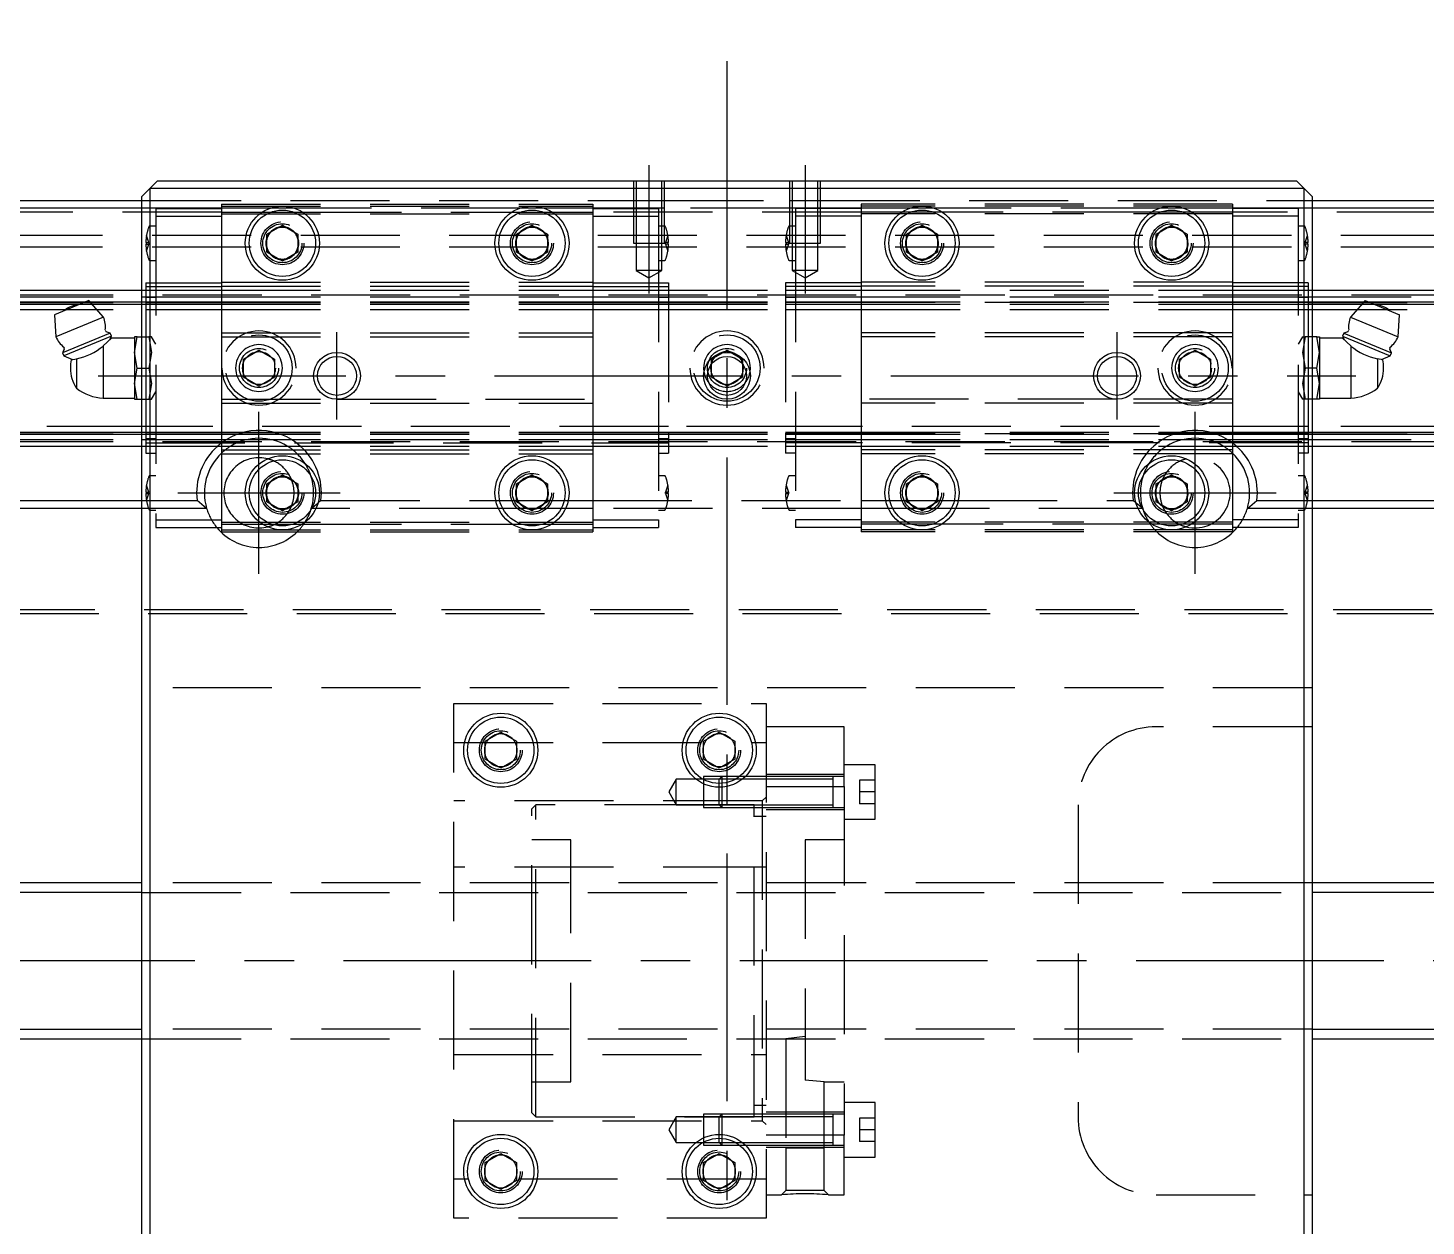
# Model space of a CAD drawing. Extents: x -11 to 920, y -369 to 120.
# Drawn here: x 230.4 to 409.6, y -34 to 119.6 of the extents above; entities that cross this region are included whole.
import ezdxf

# ---------------------------------------------------------------- set-up
doc = ezdxf.new("R2010")
doc.units = 0
doc.linetypes.add('CENTER', pattern=[50.8, 31.75, -6.35, 6.35, -6.35])
doc.linetypes.add('DASHED', pattern=[19.05, 12.7, -6.35])
doc.layers.get('0').update_dxf_attribs({"linetype": 'CONTINUOUS'})
doc.layers.add('CENTER', color=1, linetype='CENTER')

msp = doc.modelspace()

# ---------------------------------------------------------------- linework, layer by layer
at = {"color": 7, "linetype": 'CONTINUOUS'}
for p, q in [((245, 98), (246, 99)), ((246, 99), (247, 100)), ((246, 99), (246, -99)), ((394, 99), (246, 99)), ((247, 100), (393, 100)), ((393, 100), (394, 99)), ((394, 99), (395, 98)), ((394, -99), (394, 99)), ((2, 97.5), (245, 97.5)), ((245, -98), (245, 98)), ((395, 98), (395, -98)), ((395, 97.5), (638, 97.5)), ((245, 96.5), (1, 96.5)), ((639, 96.5), (395, 96.5)), ((261, 93.15), (263, 94.31)), ((263, 94.31), (265, 93.15)), ((293, 93.15), (295, 94.31)), ((295, 94.31), (297, 93.15)), ((343, 93.15), (345, 94.31)), ((345, 94.31), (347, 93.15)), ((375, 93.15), (377, 94.31)), ((377, 94.31), (379, 93.15)), ((261, 90.85), (261, 93.15)), ((265, 93.15), (265, 90.85)), ((293, 90.85), (293, 93.15)), ((297, 93.15), (297, 90.85)), ((343, 90.85), (343, 93.15)), ((347, 93.15), (347, 90.85)), ((375, 90.85), (375, 93.15)), ((379, 93.15), (379, 90.85)), ((263, 89.69), (261, 90.85)), ((265, 90.85), (263, 89.69)), ((295, 89.69), (293, 90.85)), ((297, 90.85), (295, 89.69)), ((345, 89.69), (343, 90.85)), ((347, 90.85), (345, 89.69)), ((377, 89.69), (375, 90.85)), ((379, 90.85), (377, 89.69)), ((0, 86), (245, 86)), ((0, 84.48), (237.73, 84.48)), ((238.2, 84.68), (233.77, 82.84)), ((240.07, 82.53), (238.2, 84.68)), ((238.37, 84.48), (245, 84.48)), ((395, 86), (640, 86)), ((395, 84.48), (401.63, 84.48)), ((401.8, 84.68), (399.93, 82.53)), ((401.8, 84.68), (406.23, 82.84)), ((402.27, 84.48), (640, 84.48)), ((0, 84.2), (237.05, 84.2)), ((233.77, 82.84), (233.97, 80)), ((240.07, 82.53), (233.97, 80)), ((238.62, 84.2), (245, 84.2)), ((395, 84.2), (401.38, 84.2)), ((399.93, 82.53), (406.03, 80)), ((402.95, 84.2), (640, 84.2)), ((406.03, 80), (406.23, 82.84)), ((240.93, 80.45), (240.42, 80.66)), ((399.58, 80.66), (399.07, 80.45)), ((240.93, 80.45), (234.83, 77.93)), ((241.08, 80.08), (234.98, 77.56)), ((240.04, 78.83), (241.08, 79.85)), ((240.9, 79.64), (241.08, 80.08)), ((241.08, 80.08), (240.93, 80.45)), ((244.04, 79.85), (241.08, 79.85)), ((244.4, 80), (244.04, 80)), ((244.04, 80), (244.04, 78)), ((244.04, 78), (244.4, 80)), ((244.4, 80), (245, 80)), ((395.6, 80), (395, 80)), ((395.6, 80), (395.96, 80)), ((395.96, 78), (395.6, 80)), ((395.96, 80), (395.96, 78)), ((398.92, 79.85), (395.96, 79.85)), ((399.07, 80.45), (398.92, 80.08)), ((398.92, 80.08), (399.1, 79.64)), ((398.92, 80.08), (405.02, 77.56)), ((399.96, 78.83), (398.92, 79.85)), ((399.07, 80.45), (405.17, 77.93)), ((235.04, 78.44), (234.83, 77.93)), ((234.83, 77.93), (234.98, 77.56)), ((234.98, 77.56), (236.1, 77.09)), ((235.94, 77.07), (236.6, 77.18)), ((236.6, 77.18), (236.6, 73.4)), ((240.04, 78.83), (240.04, 72.15)), ((244.4, 76), (244.04, 78)), ((244.04, 78), (244.04, 74)), ((395.6, 76), (395.96, 78)), ((395.96, 78), (395.96, 74)), ((399.96, 78.83), (399.96, 72.15)), ((404.06, 77.07), (403.4, 77.18)), ((403.4, 77.18), (403.4, 73.4)), ((403.9, 77.09), (405.02, 77.56)), ((405.17, 77.93), (404.96, 78.44)), ((405.02, 77.56), (405.17, 77.93)), ((244.04, 74), (244.4, 76)), ((244.4, 76), (245, 76)), ((395.6, 76), (395, 76)), ((395.96, 74), (395.6, 76)), ((244.04, 74), (244.04, 72)), ((244.4, 72), (244.04, 74)), ((395.6, 72), (395.96, 74)), ((395.96, 74), (395.96, 72)), ((240.04, 72.15), (244.04, 72.15)), ((244.04, 72), (244.4, 72)), ((244.4, 72), (245, 72)), ((395.6, 72), (395, 72)), ((395.96, 72), (395.6, 72)), ((395.96, 72.15), (399.96, 72.15)), ((0, 67.8), (245, 67.8)), ((0, 67.52), (245, 67.52)), ((395, 67.8), (640, 67.8)), ((395, 67.52), (640, 67.52)), ((0, 66), (245, 66)), ((395, 66), (640, 66)), ((261, 61.15), (263, 62.31)), ((261, 58.85), (261, 61.15)), ((263, 62.31), (265, 61.15)), ((265, 61.15), (265, 58.85)), ((293, 61.15), (295, 62.31)), ((293, 58.85), (293, 61.15)), ((295, 62.31), (297, 61.15)), ((297, 61.15), (297, 58.85)), ((343, 61.15), (345, 62.31)), ((343, 58.85), (343, 61.15)), ((345, 62.31), (347, 61.15)), ((347, 61.15), (347, 58.85)), ((375, 61.15), (377, 62.31)), ((375, 58.85), (375, 61.15)), ((377, 62.31), (379, 61.15)), ((379, 61.15), (379, 58.85)), ((245, 58), (146.71, 58)), ((147.94, 59), (245, 59)), ((263, 57.69), (261, 58.85)), ((265, 58.85), (263, 57.69)), ((295, 57.69), (293, 58.85)), ((297, 58.85), (295, 57.69)), ((345, 57.69), (343, 58.85)), ((347, 58.85), (345, 57.69)), ((377, 57.69), (375, 58.85)), ((379, 58.85), (377, 57.69)), ((395, 59), (492.06, 59)), ((493.29, 58), (395, 58)), ((289, 28.15), (291, 29.31)), ((291, 29.31), (293, 28.15)), ((317, 28.15), (319, 29.31)), ((319, 29.31), (321, 28.15)), ((289, 25.85), (289, 28.15)), ((293, 28.15), (293, 25.85)), ((317, 25.85), (317, 28.15)), ((321, 28.15), (321, 25.85)), ((291, 24.69), (289, 25.85)), ((293, 25.85), (291, 24.69)), ((319, 24.69), (317, 25.85)), ((321, 25.85), (319, 24.69)), ((245, 10), (28, 10)), ((583, 10), (395, 10)), ((28, -10), (245, -10)), ((395, -10), (583, -10)), ((289, -25.85), (291, -24.69)), ((291, -24.69), (293, -25.85)), ((317, -25.85), (319, -24.69)), ((319, -24.69), (321, -25.85)), ((289, -28.15), (289, -25.85)), ((293, -25.85), (293, -28.15)), ((317, -28.15), (317, -25.85)), ((321, -25.85), (321, -28.15)), ((291, -29.31), (289, -28.15)), ((293, -28.15), (291, -29.31)), ((319, -29.31), (317, -28.15)), ((321, -28.15), (319, -29.31))]:
    msp.add_line(p, q, dxfattribs=at)
at = {"color": 3, "linetype": 'DASHED'}
for p, q in [((308, 100), (308, 92)), ((308.35, 100), (308.35, 92)), ((311.65, 92), (311.65, 100)), ((312, 92), (312, 100)), ((328, 100), (328, 92)), ((328.35, 100), (328.35, 92)), ((331.65, 92), (331.65, 100)), ((332, 92), (332, 100)), ((245, 97.5), (308, 97.5)), ((255.2, 97), (255.2, 96)), ((255.2, 97), (302.8, 97)), ((302.8, 97), (302.8, 96)), ((308, 97.5), (312, 97.5)), ((312, 97.5), (328, 97.5)), ((328, 97.5), (332, 97.5)), ((332, 97.5), (395, 97.5)), ((337.2, 97), (337.2, 96)), ((384.8, 97), (337.2, 97)), ((384.8, 97), (384.8, 96)), ((255.2, 96), (0.5, 96)), ((255.2, 96.5), (245, 96.5)), ((246.77, 96.45), (246.77, 95.45)), ((246.77, 96.45), (255.2, 96.45)), ((246.77, 95.45), (246.77, 56.55)), ((246.77, 95.45), (255.2, 95.45)), ((255.2, 96.75), (302.8, 96.75)), ((261.48, 96.5), (255.2, 96.5)), ((255.2, 96), (260.44, 96)), ((255.2, 96), (255.2, 87)), ((255.2, 95.75), (302.8, 95.75)), ((260.44, 96), (261.56, 96)), ((264.52, 96.5), (261.48, 96.5)), ((261.56, 96), (264.44, 96)), ((264.44, 96), (265.56, 96)), ((293.48, 96.5), (264.52, 96.5)), ((265.56, 96), (292.44, 96)), ((292.44, 96), (293.56, 96)), ((296.52, 96.5), (293.48, 96.5)), ((293.56, 96), (296.44, 96)), ((296.44, 96), (297.56, 96)), ((302.8, 96.5), (296.52, 96.5)), ((297.56, 96), (302.8, 96)), ((308, 96.5), (302.8, 96.5)), ((302.8, 96.45), (308, 96.45)), ((302.8, 96), (302.8, 87)), ((337.2, 96), (302.8, 96)), ((302.8, 95.45), (308, 95.45)), ((312, 96.5), (308, 96.5)), ((308, 96.45), (311.23, 96.45)), ((308, 95.45), (311.23, 95.45)), ((311.23, 96.45), (311.23, 95.45)), ((311.23, 95.45), (311.23, 92)), ((328, 96.5), (312, 96.5)), ((332, 96.5), (328, 96.5)), ((328.77, 96.45), (328.77, 95.45)), ((332, 96.45), (328.77, 96.45)), ((328.77, 95.45), (328.77, 92)), ((332, 95.45), (328.77, 95.45)), ((337.2, 96.5), (332, 96.5)), ((337.2, 96.45), (332, 96.45)), ((337.2, 95.45), (332, 95.45)), ((384.8, 96.75), (337.2, 96.75)), ((343.48, 96.5), (337.2, 96.5)), ((337.2, 96), (337.2, 87)), ((342.44, 96), (337.2, 96)), ((384.8, 95.75), (337.2, 95.75)), ((343.56, 96), (342.44, 96)), ((346.52, 96.5), (343.48, 96.5)), ((346.44, 96), (343.56, 96)), ((347.56, 96), (346.44, 96)), ((375.48, 96.5), (346.52, 96.5)), ((374.44, 96), (347.56, 96)), ((375.56, 96), (374.44, 96)), ((378.52, 96.5), (375.48, 96.5)), ((378.44, 96), (375.56, 96)), ((379.56, 96), (378.44, 96)), ((384.8, 96.5), (378.52, 96.5)), ((384.8, 96), (379.56, 96)), ((395, 96.5), (384.8, 96.5)), ((393.23, 96.45), (384.8, 96.45)), ((384.8, 96), (384.8, 87)), ((639.5, 96), (384.8, 96)), ((393.23, 95.45), (384.8, 95.45)), ((393.23, 96.45), (393.23, 95.45)), ((393.23, 95.45), (393.23, 56.55)), ((246.77, 94.2), (245.99, 94.2)), ((312, 94.2), (311.23, 94.2)), ((312.01, 94.2), (312, 94.2)), ((328, 94.2), (327.99, 94.2)), ((328.77, 94.2), (328, 94.2)), ((394.01, 94.2), (393.23, 94.2)), ((640, 93), (0, 93)), ((640, 91.5), (0, 91.5)), ((245.58, 92.1), (245.5, 92.1)), ((245.5, 91.9), (245.58, 91.9)), ((245.9, 92.1), (245.58, 93)), ((245.58, 92.1), (245.9, 92.1)), ((245.58, 91.9), (245.58, 92.1)), ((245.58, 91), (245.9, 91.9)), ((245.58, 91.9), (245.9, 91.9)), ((245.9, 92.1), (245.94, 92)), ((245.9, 91.9), (245.94, 92)), ((308, 92), (312, 92)), ((308.35, 92), (308.35, 88.5)), ((311.23, 92), (311.23, 56.55)), ((311.65, 88.5), (311.65, 92)), ((312.1, 92.1), (312.06, 92)), ((312.1, 91.9), (312.06, 92)), ((312.42, 93), (312.1, 92.1)), ((312.42, 92.1), (312.1, 92.1)), ((312.1, 91.9), (312.42, 91)), ((312.42, 91.9), (312.1, 91.9)), ((312.5, 92.1), (312.42, 92.1)), ((312.42, 92.1), (312.42, 91.9)), ((312.42, 91.9), (312.5, 91.9)), ((327.5, 92.1), (327.58, 92.1)), ((327.58, 91.9), (327.5, 91.9)), ((327.58, 93), (327.9, 92.1)), ((327.58, 92.1), (327.9, 92.1)), ((327.58, 92.1), (327.58, 91.9)), ((327.9, 91.9), (327.58, 91)), ((327.58, 91.9), (327.9, 91.9)), ((327.9, 92.1), (327.94, 92)), ((327.9, 91.9), (327.94, 92)), ((328, 92), (332, 92)), ((328.35, 92), (328.35, 88.5)), ((328.77, 92), (328.77, 56.55)), ((331.65, 88.5), (331.65, 92)), ((394.1, 92.1), (394.06, 92)), ((394.1, 91.9), (394.06, 92)), ((394.1, 92.1), (394.42, 93)), ((394.42, 92.1), (394.1, 92.1)), ((394.42, 91), (394.1, 91.9)), ((394.42, 91.9), (394.1, 91.9)), ((394.42, 91.9), (394.42, 92.1)), ((394.42, 92.1), (394.5, 92.1)), ((394.5, 91.9), (394.42, 91.9)), ((245.99, 89.8), (246.77, 89.8)), ((311.23, 89.8), (312.01, 89.8)), ((327.99, 89.8), (328.77, 89.8)), ((393.23, 89.8), (394.01, 89.8)), ((308.35, 88.5), (310, 87.55)), ((311.65, 88.5), (308.35, 88.5)), ((310, 87.55), (311.65, 88.5)), ((328.35, 88.5), (330, 87.55)), ((331.65, 88.5), (328.35, 88.5)), ((330, 87.55), (331.65, 88.5)), ((245.5, 86.93), (246.77, 86.93)), ((245.5, 86.93), (245.5, 84.33)), ((245.5, 86.92), (246.77, 86.92)), ((245.5, 86.46), (246.77, 86.46)), ((246.77, 86.93), (255.2, 86.93)), ((246.77, 86.46), (255.2, 86.46)), ((255.2, 87), (302.8, 87)), ((255.2, 87), (255.2, 86.5)), ((255.2, 86.5), (255.2, 80.5)), ((255.2, 86.5), (302.8, 86.5)), ((302.8, 87), (302.8, 86.5)), ((302.8, 86.93), (311.23, 86.93)), ((302.8, 86.5), (302.8, 80.5)), ((302.8, 86.46), (311.23, 86.46)), ((311.23, 86.93), (312.5, 86.93)), ((311.23, 86.92), (312.5, 86.92)), ((311.23, 86.46), (312.5, 86.46)), ((312.5, 86.93), (312.5, 84.33)), ((328.77, 86.93), (327.5, 86.93)), ((327.5, 86.93), (327.5, 84.33)), ((328.77, 86.92), (327.5, 86.92)), ((328.77, 86.46), (327.5, 86.46)), ((337.2, 86.93), (328.77, 86.93)), ((337.2, 86.46), (328.77, 86.46)), ((337.2, 87), (337.2, 86.5)), ((384.8, 87), (337.2, 87)), ((337.2, 86.5), (337.2, 80.5)), ((384.8, 86.5), (337.2, 86.5)), ((384.8, 87), (384.8, 86.5)), ((393.23, 86.93), (384.8, 86.93)), ((384.8, 86.5), (384.8, 80.5)), ((393.23, 86.46), (384.8, 86.46)), ((394.5, 86.93), (393.23, 86.93)), ((394.5, 86.92), (393.23, 86.92)), ((394.5, 86.46), (393.23, 86.46)), ((394.5, 86.93), (394.5, 84.33)), ((0, 85.4), (640, 85.4)), ((0, 85.15), (245, 85.15)), ((0, 84.42), (245.5, 84.42)), ((237.73, 84.48), (238.37, 84.48)), ((245, 86), (245.5, 86)), ((245, 85.15), (245.5, 85.15)), ((245, 84.48), (245.5, 84.48)), ((245.5, 86), (246.77, 86)), ((245.5, 85.15), (246.77, 85.15)), ((245.5, 85.08), (246.77, 85.08)), ((245.5, 84.48), (246.77, 84.48)), ((245.5, 84.42), (246.77, 84.42)), ((245.5, 84.33), (245.5, 80)), ((246.77, 86), (255.2, 86)), ((246.77, 85.15), (255.2, 85.15)), ((246.77, 84.48), (255.2, 84.48)), ((246.77, 84.42), (255.2, 84.42)), ((255.2, 86), (302.8, 86)), ((255.2, 85.15), (302.8, 85.15)), ((255.2, 84.48), (302.8, 84.48)), ((255.2, 84.42), (302.8, 84.42)), ((302.8, 86), (312.5, 86)), ((302.8, 85.15), (312.5, 85.15)), ((302.8, 84.48), (312.5, 84.48)), ((302.8, 84.42), (312.5, 84.42)), ((311.23, 85.08), (312.5, 85.08)), ((312.5, 86), (327.5, 86)), ((312.5, 85.15), (327.5, 85.15)), ((312.5, 84.48), (327.5, 84.48)), ((312.5, 84.42), (327.5, 84.42)), ((312.5, 84.33), (312.5, 67.67)), ((327.5, 86), (337.2, 86)), ((327.5, 85.15), (337.2, 85.15)), ((327.5, 85.08), (328.77, 85.08)), ((327.5, 84.48), (337.2, 84.48)), ((337.2, 84.42), (327.5, 84.42)), ((327.5, 84.33), (327.5, 67.67)), ((337.2, 86), (384.8, 86)), ((337.2, 85.15), (384.8, 85.15)), ((337.2, 84.48), (384.8, 84.48)), ((384.8, 84.42), (337.2, 84.42)), ((384.8, 86), (393.23, 86)), ((384.8, 85.15), (393.23, 85.15)), ((384.8, 84.48), (393.23, 84.48)), ((393.23, 84.42), (384.8, 84.42)), ((393.23, 86), (394.5, 86)), ((393.23, 85.15), (394.5, 85.15)), ((393.23, 85.08), (394.5, 85.08)), ((393.23, 84.48), (394.5, 84.48)), ((394.5, 84.42), (393.23, 84.42)), ((394.5, 86), (395, 86)), ((394.5, 85.15), (395, 85.15)), ((394.5, 84.48), (395, 84.48)), ((394.5, 84.42), (640, 84.42)), ((394.5, 84.33), (394.5, 80)), ((395, 85.15), (640, 85.15)), ((401.63, 84.48), (402.27, 84.48)), ((0, 83.5), (245.5, 83.5)), ((237.05, 84.2), (238.62, 84.2)), ((245, 84.2), (245.5, 84.2)), ((245.5, 84.2), (246.77, 84.2)), ((245.5, 83.5), (246.77, 83.5)), ((246.77, 84.2), (255.2, 84.2)), ((246.77, 83.5), (255.2, 83.5)), ((255.2, 84.2), (302.8, 84.2)), ((255.2, 83.5), (302.8, 83.5)), ((302.8, 84.2), (312.5, 84.2)), ((302.8, 83.5), (312.5, 83.5)), ((312.5, 84.2), (327.5, 84.2)), ((312.5, 83.5), (327.5, 83.5)), ((327.5, 84.2), (337.2, 84.2)), ((327.5, 83.5), (337.2, 83.5)), ((337.2, 84.2), (384.8, 84.2)), ((337.2, 83.5), (384.8, 83.5)), ((384.8, 84.2), (393.23, 84.2)), ((384.8, 83.5), (393.23, 83.5)), ((393.23, 84.2), (394.5, 84.2)), ((393.23, 83.5), (394.5, 83.5)), ((394.5, 84.2), (395, 84.2)), ((394.5, 83.5), (640, 83.5)), ((401.38, 84.2), (402.95, 84.2)), ((245, 80), (245.87, 80)), ((245.5, 80), (245.5, 72)), ((246.22, 80), (245.87, 80)), ((245.87, 80), (246.22, 78)), ((246.77, 79.06), (246.22, 80)), ((255.2, 80.5), (302.8, 80.5)), ((255.2, 80.5), (255.2, 80)), ((255.2, 80), (255.2, 72)), ((255.2, 80), (302.8, 80)), ((302.8, 80.5), (302.8, 80)), ((302.8, 80), (302.8, 72)), ((337.2, 80.5), (337.2, 80)), ((384.8, 80.5), (337.2, 80.5)), ((337.2, 80), (337.2, 72)), ((384.8, 80), (337.2, 80)), ((384.8, 80.5), (384.8, 80)), ((384.8, 80), (384.8, 72)), ((393.78, 80), (393.23, 79.06)), ((393.78, 80), (394.13, 80)), ((394.13, 80), (393.78, 78)), ((395, 80), (394.13, 80)), ((394.5, 80), (394.5, 72)), ((246.22, 78), (245.87, 76)), ((258, 77.15), (260, 78.31)), ((258, 74.85), (258, 77.15)), ((260, 78.31), (262, 77.15)), ((262, 77.15), (262, 74.85)), ((318, 77.15), (320, 78.31)), ((318, 76.5), (318, 77.15)), ((320, 78.31), (322, 77.15)), ((322, 77.15), (322, 76.5)), ((378, 77.15), (380, 78.31)), ((378, 74.85), (378, 77.15)), ((380, 78.31), (382, 77.15)), ((382, 77.15), (382, 74.85)), ((393.78, 78), (394.13, 76)), ((245, 76), (245.87, 76)), ((245.87, 76), (246.22, 74)), ((318, 74.85), (318, 76.5)), ((322, 76.5), (322, 74.85)), ((394.13, 76), (393.78, 74)), ((395, 76), (394.13, 76)), ((246.22, 74), (245.87, 72)), ((260, 73.69), (258, 74.85)), ((262, 74.85), (260, 73.69)), ((320, 73.69), (318, 74.85)), ((322, 74.85), (320, 73.69)), ((380, 73.69), (378, 74.85)), ((382, 74.85), (380, 73.69)), ((393.78, 74), (394.13, 72)), ((245, 72), (245.87, 72)), ((245.5, 72), (245.5, 67.67)), ((245.87, 72), (246.22, 72)), ((246.22, 72), (246.77, 72.94)), ((255.2, 72), (255.2, 71.5)), ((255.2, 72), (270, 72)), ((270, 72), (302.8, 72)), ((302.8, 72), (302.8, 71.5)), ((337.2, 72), (337.2, 71.5)), ((370, 72), (337.2, 72)), ((384.8, 72), (370, 72)), ((384.8, 72), (384.8, 71.5)), ((393.23, 72.94), (393.78, 72)), ((394.13, 72), (393.78, 72)), ((395, 72), (394.13, 72)), ((394.5, 72), (394.5, 67.67)), ((255.2, 71.5), (255.2, 65.5)), ((255.2, 71.5), (302.8, 71.5)), ((302.8, 71.5), (302.8, 65.5)), ((337.2, 71.5), (337.2, 65.5)), ((384.8, 71.5), (337.2, 71.5)), ((384.8, 71.5), (384.8, 65.5)), ((245.5, 68.5), (0, 68.5)), ((311.23, 68.5), (245.5, 68.5)), ((312.5, 68.5), (311.23, 68.5)), ((327.5, 68.5), (312.5, 68.5)), ((328.77, 68.5), (327.5, 68.5)), ((394.5, 68.5), (328.77, 68.5)), ((640, 68.5), (394.5, 68.5)), ((0, 67.58), (245.5, 67.58)), ((0, 66.85), (245, 66.85)), ((0, 66.6), (640, 66.6)), ((245, 67.8), (245.5, 67.8)), ((245, 67.52), (245.5, 67.52)), ((245, 66.85), (245.5, 66.85)), ((245.5, 67.8), (246.77, 67.8)), ((245.5, 67.67), (245.5, 65.07)), ((245.5, 67.58), (246.77, 67.58)), ((245.5, 67.52), (246.77, 67.52)), ((246.77, 66.92), (245.5, 66.92)), ((245.5, 66.85), (246.77, 66.85)), ((245.5, 66.4), (312.5, 66.4)), ((246.77, 67.8), (255.2, 67.8)), ((246.77, 67.58), (255.2, 67.58)), ((246.77, 67.52), (255.2, 67.52)), ((246.77, 66.85), (255.2, 66.85)), ((255.2, 67.8), (302.8, 67.8)), ((255.2, 67.58), (302.8, 67.58)), ((255.2, 67.52), (302.8, 67.52)), ((255.2, 66.85), (302.8, 66.85)), ((302.8, 67.8), (312.5, 67.8)), ((302.8, 67.58), (312.5, 67.58)), ((302.8, 67.52), (312.5, 67.52)), ((302.8, 66.85), (312.5, 66.85)), ((312.5, 66.92), (311.23, 66.92)), ((312.5, 67.8), (327.5, 67.8)), ((312.5, 67.67), (312.5, 65.07)), ((312.5, 67.58), (327.5, 67.58)), ((312.5, 67.52), (327.5, 67.52)), ((312.5, 66.85), (327.5, 66.85)), ((327.5, 67.8), (337.2, 67.8)), ((327.5, 67.67), (327.5, 65.07)), ((337.2, 67.58), (327.5, 67.58)), ((327.5, 67.52), (337.2, 67.52)), ((328.77, 66.92), (327.5, 66.92)), ((327.5, 66.85), (337.2, 66.85)), ((394.5, 66.4), (327.5, 66.4)), ((337.2, 67.8), (384.8, 67.8)), ((384.8, 67.58), (337.2, 67.58)), ((337.2, 67.52), (384.8, 67.52)), ((337.2, 66.85), (384.8, 66.85)), ((384.8, 67.8), (393.23, 67.8)), ((393.23, 67.58), (384.8, 67.58)), ((384.8, 67.52), (393.23, 67.52)), ((384.8, 66.85), (393.23, 66.85)), ((393.23, 67.8), (394.5, 67.8)), ((394.5, 67.58), (393.23, 67.58)), ((393.23, 67.52), (394.5, 67.52)), ((394.5, 66.92), (393.23, 66.92)), ((393.23, 66.85), (394.5, 66.85)), ((394.5, 67.8), (395, 67.8)), ((394.5, 67.67), (394.5, 65.07)), ((394.5, 67.58), (640, 67.58)), ((394.5, 67.52), (395, 67.52)), ((394.5, 66.85), (395, 66.85)), ((395, 66.85), (640, 66.85)), ((245, 66), (245.5, 66)), ((245.5, 66), (246.77, 66)), ((245.5, 65.08), (246.77, 65.08)), ((245.5, 65.07), (246.77, 65.07)), ((246.77, 66), (255.2, 66)), ((255.2, 66), (302.8, 66)), ((255.2, 65.5), (255.2, 65)), ((255.2, 65.5), (302.8, 65.5)), ((255.2, 65), (255.2, 56)), ((255.2, 65), (302.8, 65)), ((302.8, 66), (312.5, 66)), ((302.8, 65.5), (302.8, 65)), ((302.8, 65), (302.8, 56)), ((311.23, 65.08), (312.5, 65.08)), ((311.23, 65.07), (312.5, 65.07)), ((312.5, 66), (327.5, 66)), ((327.5, 66), (337.2, 66)), ((328.77, 65.08), (327.5, 65.08)), ((328.77, 65.07), (327.5, 65.07)), ((337.2, 66), (384.8, 66)), ((337.2, 65.5), (337.2, 65)), ((384.8, 65.5), (337.2, 65.5)), ((337.2, 65), (337.2, 56)), ((384.8, 65), (337.2, 65)), ((384.8, 66), (393.23, 66)), ((384.8, 65.5), (384.8, 65)), ((384.8, 65), (384.8, 56)), ((393.23, 66), (394.5, 66)), ((394.5, 65.08), (393.23, 65.08)), ((394.5, 65.07), (393.23, 65.07)), ((394.5, 66), (395, 66)), ((245.9, 60.1), (245.58, 61)), ((246.77, 62.2), (245.99, 62.2)), ((312.01, 62.2), (311.23, 62.2)), ((312.42, 61), (312.1, 60.1)), ((327.58, 61), (327.9, 60.1)), ((328.77, 62.2), (327.99, 62.2)), ((394.01, 62.2), (393.23, 62.2)), ((394.1, 60.1), (394.42, 61)), ((245.58, 60.1), (245.5, 60.1)), ((245.5, 59.9), (245.58, 59.9)), ((245.58, 60.1), (245.9, 60.1)), ((245.58, 59.9), (245.58, 60.1)), ((245.58, 59), (245.9, 59.9)), ((245.58, 59.9), (245.9, 59.9)), ((245.9, 60.1), (245.94, 60)), ((245.9, 59.9), (245.94, 60)), ((312.1, 60.1), (312.06, 60)), ((312.1, 59.9), (312.06, 60)), ((312.42, 60.1), (312.1, 60.1)), ((312.1, 59.9), (312.42, 59)), ((312.42, 59.9), (312.1, 59.9)), ((312.5, 60.1), (312.42, 60.1)), ((312.42, 60.1), (312.42, 59.9)), ((312.42, 59.9), (312.5, 59.9)), ((327.5, 60.1), (327.58, 60.1)), ((327.58, 59.9), (327.5, 59.9)), ((327.58, 60.1), (327.9, 60.1)), ((327.58, 60.1), (327.58, 59.9)), ((327.9, 59.9), (327.58, 59)), ((327.58, 59.9), (327.9, 59.9)), ((327.9, 60.1), (327.94, 60)), ((327.9, 59.9), (327.94, 60)), ((394.1, 60.1), (394.06, 60)), ((394.1, 59.9), (394.06, 60)), ((394.42, 60.1), (394.1, 60.1)), ((394.42, 59), (394.1, 59.9)), ((394.42, 59.9), (394.1, 59.9)), ((394.42, 59.9), (394.42, 60.1)), ((394.42, 60.1), (394.5, 60.1)), ((394.5, 59.9), (394.42, 59.9)), ((245, 59), (245.58, 59)), ((245.84, 58), (245, 58)), ((245.58, 59), (246.77, 59)), ((246.77, 58), (245.84, 58)), ((245.99, 57.8), (246.77, 57.8)), ((246.77, 59), (252.06, 59)), ((253.29, 58), (246.77, 58)), ((253.29, 58), (252.06, 59)), ((266.71, 58), (267.56, 58.68)), ((266.75, 58), (266.71, 58)), ((267.31, 58), (266.75, 58)), ((290.69, 58), (267.31, 58)), ((267.56, 58.68), (267.94, 59)), ((267.94, 59), (290.36, 59)), ((290.36, 59), (290.87, 59)), ((291.25, 58), (290.69, 58)), ((290.87, 59), (292.44, 59)), ((293.11, 58), (291.25, 58)), ((292.44, 59), (292.71, 59)), ((292.71, 59), (293, 59)), ((293, 59), (293.15, 59)), ((293.5, 58), (293.11, 58)), ((293.15, 59), (293.2, 59)), ((293.2, 59), (296.8, 59)), ((294.36, 58), (293.5, 58)), ((294.46, 58), (294.36, 58)), ((294.5, 58), (294.46, 58)), ((295.5, 58), (294.5, 58)), ((295.54, 58), (295.5, 58)), ((295.64, 58), (295.54, 58)), ((296.5, 58), (295.64, 58)), ((296.89, 58), (296.5, 58)), ((296.8, 59), (296.85, 59)), ((296.85, 59), (297, 59)), ((298.75, 58), (296.89, 58)), ((297, 59), (297.29, 59)), ((297.29, 59), (297.56, 59)), ((297.56, 59), (299.13, 59)), ((299.31, 58), (298.75, 58)), ((299.13, 59), (299.64, 59)), ((302.8, 58), (299.31, 58)), ((299.64, 59), (302.8, 59)), ((302.8, 59), (337.2, 59)), ((337.2, 58), (302.8, 58)), ((311.23, 57.8), (312.01, 57.8)), ((327.99, 57.8), (328.77, 57.8)), ((337.2, 59), (340.36, 59)), ((340.69, 58), (337.2, 58)), ((340.36, 59), (340.87, 59)), ((341.25, 58), (340.69, 58)), ((340.87, 59), (342.44, 59)), ((343.11, 58), (341.25, 58)), ((342.44, 59), (342.71, 59)), ((342.71, 59), (343, 59)), ((343, 59), (343.15, 59)), ((343.5, 58), (343.11, 58)), ((343.15, 59), (343.2, 59)), ((343.2, 59), (346.8, 59)), ((344.36, 58), (343.5, 58)), ((344.46, 58), (344.36, 58)), ((344.5, 58), (344.46, 58)), ((345.5, 58), (344.5, 58)), ((345.54, 58), (345.5, 58)), ((345.64, 58), (345.54, 58)), ((346.5, 58), (345.64, 58)), ((346.89, 58), (346.5, 58)), ((346.8, 59), (346.85, 59)), ((346.85, 59), (347, 59)), ((348.75, 58), (346.89, 58)), ((347, 59), (347.29, 59)), ((347.29, 59), (347.56, 59)), ((347.56, 59), (349.13, 59)), ((349.31, 58), (348.75, 58)), ((349.13, 59), (349.64, 59)), ((372.69, 58), (349.31, 58)), ((349.64, 59), (372.06, 59)), ((372.44, 58.68), (372.06, 59)), ((373.29, 58), (372.44, 58.68)), ((373.25, 58), (372.69, 58)), ((373.29, 58), (373.25, 58)), ((386.71, 58), (387.94, 59)), ((393.23, 58), (386.71, 58)), ((387.94, 59), (393.23, 59)), ((393.23, 59), (394.42, 59)), ((394.16, 58), (393.23, 58)), ((393.23, 57.8), (394.01, 57.8)), ((395, 58), (394.16, 58)), ((394.42, 59), (395, 59)), ((246.77, 56.55), (255.2, 56.55)), ((246.77, 56.55), (246.77, 55.55)), ((255.2, 56.25), (302.8, 56.25)), ((255.2, 56), (255.2, 55)), ((255.2, 56), (260.44, 56)), ((260.44, 56), (261.56, 56)), ((261.56, 56), (264.44, 56)), ((264.44, 56), (265.56, 56)), ((265.56, 56), (292.44, 56)), ((292.44, 56), (293.56, 56)), ((293.56, 56), (296.44, 56)), ((296.44, 56), (297.56, 56)), ((297.56, 56), (302.8, 56)), ((302.8, 56.55), (311.23, 56.55)), ((302.8, 56), (302.8, 55)), ((311.23, 56.55), (311.23, 55.55)), ((337.2, 56.55), (328.77, 56.55)), ((328.77, 56.55), (328.77, 55.55)), ((384.8, 56.25), (337.2, 56.25)), ((337.2, 56), (337.2, 55)), ((342.44, 56), (337.2, 56)), ((343.56, 56), (342.44, 56)), ((346.44, 56), (343.56, 56)), ((347.56, 56), (346.44, 56)), ((374.44, 56), (347.56, 56)), ((375.56, 56), (374.44, 56)), ((378.44, 56), (375.56, 56)), ((379.56, 56), (378.44, 56)), ((384.8, 56), (379.56, 56)), ((393.23, 56.55), (384.8, 56.55)), ((384.8, 56), (384.8, 55)), ((393.23, 56.55), (393.23, 55.55)), ((246.77, 55.55), (255.2, 55.55)), ((255.2, 55.25), (302.8, 55.25)), ((255.2, 55), (302.8, 55)), ((302.8, 55.55), (311.23, 55.55)), ((337.2, 55.55), (328.77, 55.55)), ((384.8, 55.25), (337.2, 55.25)), ((384.8, 55), (337.2, 55)), ((393.23, 55.55), (384.8, 55.55)), ((639, 45), (1, 45)), ((639.5, 44.5), (0.5, 44.5)), ((395, 35), (245, 35)), ((285, 33), (325, 33)), ((285, -33), (285, 33)), ((325, 33), (325, -33)), ((335, 30), (325, 30)), ((335, 22.36), (335, 30)), ((395, 30), (375, 30)), ((285, 28), (325, 28)), ((339, 25.15), (335, 25.15)), ((339, 18.15), (339, 25.15)), ((313.5, 23.3), (312.55, 21.65)), ((317, 23.3), (313.5, 23.3)), ((313.5, 20), (313.5, 23.3)), ((319.35, 23.65), (317, 23.65)), ((317, 23.65), (317, 23.25)), ((319, 23.3), (317, 23.3)), ((319.35, 23.65), (319, 23.3)), ((321.09, 23.3), (319, 23.3)), ((319, 22.75), (319, 23.3)), ((321.62, 23.65), (319.35, 23.65)), ((321.62, 23.65), (319.35, 23.65)), ((319.35, 23.65), (319.35, 22.76)), ((321.98, 23.3), (321.09, 23.3)), ((322.37, 23.65), (321.62, 23.65)), ((322.37, 23.65), (321.62, 23.65)), ((325, 23.3), (321.98, 23.3)), ((325, 23.65), (322.37, 23.65)), ((325, 23.65), (322.37, 23.65)), ((335, 23.9), (325, 23.9)), ((333.6, 23.65), (325, 23.65)), ((333.6, 23.3), (325, 23.3)), ((335, 23.65), (333.59, 23.65)), ((333.6, 23.3), (333.6, 23.65)), ((333.6, 19.65), (333.6, 23.65)), ((333.6, 20), (333.6, 23.3)), ((312.55, 21.65), (313.5, 20)), ((317, 23.25), (317, 22.69)), ((317, 22.69), (317, 19.65)), ((319, 22.25), (319, 22.75)), ((319, 20), (319, 22.25)), ((319.35, 22.76), (319.35, 22.26)), ((319.35, 22.26), (319.35, 19.65)), ((325, 22.36), (335, 22.36)), ((335, 22.36), (335, -22.36)), ((339, 23.15), (337, 23.15)), ((337, 23.15), (337, 21.65)), ((337, 21.65), (337, 20.15)), ((339, 21.65), (337, 21.65)), ((324.5, 20.5), (285, 20.5)), ((295.5, 20), (295, 19.5)), ((317, 20), (295.5, 20)), ((295.5, -20), (295.5, 20)), ((313.5, 20), (317, 20)), ((317, 20), (319, 20)), ((319, 20), (317, 20)), ((323.5, 20), (319, 20)), ((319, 20), (319.35, 19.65)), ((319, 20), (325, 20)), ((323.5, 19.65), (323.5, 20)), ((325, 21), (324.5, 20.5)), ((324.5, 20.5), (324.5, -20.5)), ((325, 20), (333.6, 20)), ((333.6, 19.65), (333.6, 20)), ((339, 20.15), (337, 20.15)), ((365, 20), (365, -20)), ((295, -19.5), (295, 19.5)), ((317, 19.65), (319.35, 19.65)), ((319.35, 19.65), (325, 19.65)), ((319.35, 19.65), (325, 19.65)), ((323.5, -19.65), (323.5, 19.65)), ((325, 18.5), (323.5, 18.5)), ((325, 19.65), (333.6, 19.65)), ((325, 19.4), (335, 19.4)), ((333.59, 19.65), (335, 19.65)), ((335, 18.15), (339, 18.15)), ((300, 15.5), (295, 15.5)), ((300, -15.5), (300, 15.5)), ((335, 15.5), (330, 15.5)), ((330, 15.5), (330, -15.3)), ((324.5, 12), (285, 12)), ((325, 12), (324.5, 12)), ((395, 10), (245, 10)), ((245, 8.75), (395, 8.75)), ((395, -8.75), (245, -8.75)), ((245, -10), (395, -10)), ((330, -9.69), (327.54, -10)), ((327.54, -10), (327.59, -9.99)), ((327.54, -10), (327.54, -24)), ((285, -12), (324.5, -12)), ((324.5, -12), (325, -12)), ((324.5, -12), (325, -12)), ((295, -15.5), (300, -15.5)), ((332.46, -15.5), (330, -15.3)), ((332.46, -24), (332.46, -15.5)), ((332.46, -15.5), (335, -15.5)), ((295, -19.5), (295.5, -20)), ((319.35, -19.65), (317, -19.65)), ((317, -19.65), (317, -22.69)), ((319.35, -19.65), (319, -20)), ((325, -19.65), (319.35, -19.65)), ((325, -19.65), (319.35, -19.65)), ((319.35, -19.65), (319.35, -22.26)), ((323.5, -18.5), (325, -18.5)), ((323.5, -20), (323.5, -19.65)), ((335, -19.4), (325, -19.4)), ((333.6, -19.65), (325, -19.65)), ((335, -19.65), (333.59, -19.65)), ((333.6, -20), (333.6, -19.65)), ((333.6, -23.65), (333.6, -19.65)), ((333.6, -23.65), (333.6, -19.65)), ((339, -18.15), (335, -18.15)), ((339, -25.15), (339, -18.15)), ((285, -20.5), (324.5, -20.5)), ((295.5, -20), (317, -20)), ((313.5, -20), (312.55, -21.65)), ((317, -20), (313.5, -20)), ((313.5, -21.65), (313.5, -20)), ((319, -20), (317, -20)), ((317, -20), (319, -20)), ((319, -20), (323.5, -20)), ((325, -20), (319, -20)), ((319, -22.25), (319, -20)), ((324.5, -20.5), (325, -21)), ((333.6, -20), (325, -20)), ((333.6, -23.3), (333.6, -20)), ((339, -20.15), (337, -20.15)), ((337, -20.15), (337, -21.65)), ((312.55, -21.65), (313.5, -23.3)), ((313.5, -23.3), (313.5, -21.65)), ((317, -22.69), (317, -23.25)), ((317, -23.25), (317, -23.65)), ((319, -22.75), (319, -22.25)), ((319, -23.3), (319, -22.75)), ((319.35, -22.26), (319.35, -22.76)), ((319.35, -22.76), (319.35, -23.65)), ((335, -22.36), (325, -22.36)), ((335, -30), (335, -22.36)), ((337, -21.65), (337, -23.15)), ((339, -21.65), (337, -21.65)), ((339, -23.15), (337, -23.15)), ((313.5, -23.3), (317, -23.3)), ((317, -23.3), (319, -23.3)), ((317, -23.65), (319.35, -23.65)), ((319, -23.3), (319.35, -23.65)), ((319, -23.3), (321.09, -23.3)), ((319.35, -23.65), (321.62, -23.65)), ((319.35, -23.65), (321.62, -23.65)), ((321.09, -23.3), (321.98, -23.3)), ((321.62, -23.65), (322.37, -23.65)), ((321.62, -23.65), (322.37, -23.65)), ((321.98, -23.3), (325, -23.3)), ((322.37, -23.65), (325, -23.65)), ((322.37, -23.65), (325, -23.65)), ((325, -23.3), (333.6, -23.3)), ((325, -23.65), (333.6, -23.65)), ((325, -23.9), (335, -23.9)), ((332.46, -24), (327.54, -24)), ((327.55, -24), (327.55, -29.45)), ((332.45, -29.45), (332.45, -24)), ((333.59, -23.65), (335, -23.65)), ((333.6, -23.65), (333.6, -23.3)), ((335, -25.15), (339, -25.15)), ((325, -28), (285, -28)), ((325, -30), (327, -30)), ((327.55, -29.45), (327, -30)), ((332.45, -29.45), (327.55, -29.45)), ((333, -30), (332.45, -29.45)), ((333, -30), (335, -30)), ((333, -30), (333, -30)), ((375, -30), (395, -30)), ((325, -33), (285, -33))]:
    msp.add_line(p, q, dxfattribs=at)
at = {"color": 3, "linetype": 'CONTINUOUS'}
for p, q in [((245, 8.75), (28, 8.75)), ((583, 8.75), (395, 8.75)), ((28, -8.75), (245, -8.75)), ((395, -8.75), (583, -8.75))]:
    msp.add_line(p, q, dxfattribs=at)
at = {"color": 7, "linetype": 'CONTINUOUS'}
for centre, radius in [((263, 92), 4.75), ((263, 92), 4.25), ((295, 92), 4.75), ((295, 92), 4.25), ((345, 92), 4.75), ((345, 92), 4.25), ((377, 92), 4.75), ((377, 92), 4.25), ((270, 75), 2.5), ((320, 75), 3), ((320, 75), 2.5), ((370, 75), 2.5), ((263, 60), 4.75), ((295, 60), 4.75), ((345, 60), 4.75), ((377, 60), 4.75), ((263, 60), 4.25), ((295, 60), 4.25), ((345, 60), 4.25), ((377, 60), 4.25), ((291, 27), 4.75), ((291, 27), 4.25), ((319, 27), 4.75), ((319, 27), 4.25), ((291, -27), 4.75), ((291, -27), 4.25), ((319, -27), 4.75), ((319, -27), 4.25)]:
    msp.add_circle(centre, radius, dxfattribs=at)
at = {"color": 3, "linetype": 'DASHED'}
for centre, radius in [((263, 92), 2.75), ((263, 92), 2.5), ((263, 92), 2.07), ((295, 92), 2.75), ((295, 92), 2.5), ((295, 92), 2.07), ((345, 92), 2.75), ((345, 92), 2.5), ((345, 92), 2.07), ((377, 92), 2.75), ((377, 92), 2.5), ((377, 92), 2.07), ((260, 76), 4.25), ((320, 76), 4.25), ((380, 76), 4.25), ((260, 76), 2.5), ((260, 76), 2.1), ((320, 76), 2.5), ((380, 76), 2.5), ((380, 76), 2.1), ((263, 60), 2.75), ((295, 60), 2.75), ((345, 60), 2.75), ((377, 60), 2.75), ((263, 60), 2.5), ((263, 60), 2.07), ((295, 60), 2.5), ((295, 60), 2.07), ((345, 60), 2.5), ((345, 60), 2.07), ((377, 60), 2.5), ((377, 60), 2.07), ((291, 27), 2.75), ((291, 27), 2.5), ((319, 27), 2.75), ((319, 27), 2.5), ((291, -27), 2.75), ((291, -27), 2.5), ((319, -27), 2.75), ((319, -27), 2.5)]:
    msp.add_circle(centre, radius, dxfattribs=at)
at = {"color": 3, "linetype": 'CONTINUOUS'}
for centre in [(270, 75), (370, 75)]:
    msp.add_circle(centre, 3, dxfattribs=at)
at = {"color": 3, "linetype": 'DASHED'}
for centre, radius, start, end in [((251.5, 92), 6, 159.1494, 170.4059), ((245.99, 94.1), 0.1, 90, 159.1494), ((263, 92), 2.06, 134.0859, 165.9141), ((263, 92), 2.1, 137.7528, 162.2472), ((263, 92), 2.1, 102.2472, 137.7528), ((263, 92), 2.06, 105.9141, 134.0859), ((263, 92), 2.06, 74.0859, 105.9141), ((263, 92), 2.1, 77.7528, 102.2472), ((263, 92), 2.1, 42.2472, 77.7528), ((263, 92), 2.06, 45.9141, 74.0859), ((263, 92), 2.06, 14.0859, 45.9141), ((263, 92), 2.1, 17.7528, 42.2472), ((295, 92), 2.06, 134.0859, 165.9141), ((295, 92), 2.1, 137.7528, 162.2472), ((295, 92), 2.1, 102.2472, 137.7528), ((295, 92), 2.06, 105.9141, 134.0859), ((295, 92), 2.06, 74.0859, 105.9141), ((295, 92), 2.1, 77.7528, 102.2472), ((295, 92), 2.1, 42.2472, 77.7528), ((295, 92), 2.06, 45.9141, 74.0859), ((295, 92), 2.06, 14.0859, 45.9141), ((295, 92), 2.1, 17.7528, 42.2472), ((312.01, 94.1), 0.1, 20.8506, 90), ((306.5, 92), 6, 9.5941, 20.8506), ((333.5, 92), 6, 159.1494, 170.4059), ((327.99, 94.1), 0.1, 90, 159.1494), ((345, 92), 2.06, 134.0859, 165.9141), ((345, 92), 2.1, 137.7528, 162.2472), ((345, 92), 2.1, 102.2472, 137.7528), ((345, 92), 2.06, 105.9141, 134.0859), ((345, 92), 2.06, 74.0859, 105.9141), ((345, 92), 2.1, 77.7528, 102.2472), ((345, 92), 2.1, 42.2472, 77.7528), ((345, 92), 2.06, 45.9141, 74.0859), ((345, 92), 2.06, 14.0859, 45.9141), ((345, 92), 2.1, 17.7528, 42.2472), ((377, 92), 2.06, 134.0859, 165.9141), ((377, 92), 2.1, 137.7528, 162.2472), ((377, 92), 2.1, 102.2472, 137.7528), ((377, 92), 2.06, 105.9141, 134.0859), ((377, 92), 2.06, 74.0859, 105.9141), ((377, 92), 2.1, 77.7528, 102.2472), ((377, 92), 2.1, 42.2472, 77.7528), ((377, 92), 2.06, 45.9141, 74.0859), ((377, 92), 2.06, 14.0859, 45.9141), ((377, 92), 2.1, 17.7528, 42.2472), ((394.01, 94.1), 0.1, 20.8506, 90), ((388.5, 92), 6, 9.5941, 20.8506), ((251.5, 92), 6, 170.4203, 179.0449), ((251.5, 92), 6, 180.9551, 189.5797), ((263, 92), 2.1, 162.2472, 180), ((263, 92), 2.1, 180, 197.7528), ((263, 92), 2.06, 165.9141, 194.0859), ((263, 92), 2.06, 194.0859, 225.9141), ((263, 92), 2.06, 314.0859, 345.9141), ((263, 92), 2.1, 342.2472, 17.7528), ((263, 92), 2.06, 0, 14.0859), ((263, 92), 2.06, 345.9141, 0), ((295, 92), 2.1, 162.2472, 180), ((295, 92), 2.1, 180, 197.7528), ((295, 92), 2.06, 165.9141, 194.0859), ((295, 92), 2.06, 194.0859, 225.9141), ((295, 92), 2.06, 314.0859, 345.9141), ((295, 92), 2.1, 342.2472, 17.7528), ((295, 92), 2.06, 0, 14.0859), ((295, 92), 2.06, 345.9141, 0), ((306.5, 92), 6, 0.9551, 9.5797), ((306.5, 92), 6, 350.4203, 359.0449), ((333.5, 92), 6, 170.4203, 179.0449), ((333.5, 92), 6, 180.9551, 189.5797), ((345, 92), 2.1, 162.2472, 180), ((345, 92), 2.1, 180, 197.7528), ((345, 92), 2.06, 165.9141, 180), ((345, 92), 2.06, 180, 194.0859), ((345, 92), 2.06, 194.0859, 225.9141), ((345, 92), 2.06, 314.0859, 345.9141), ((345, 92), 2.1, 342.2472, 17.7528), ((345, 92), 2.06, 345.9141, 14.0859), ((377, 92), 2.1, 162.2472, 180), ((377, 92), 2.1, 180, 197.7528), ((377, 92), 2.06, 165.9141, 180), ((377, 92), 2.06, 180, 194.0859), ((377, 92), 2.06, 194.0859, 225.9141), ((377, 92), 2.06, 314.0859, 345.9141), ((377, 92), 2.1, 342.2472, 17.7528), ((377, 92), 2.06, 345.9141, 14.0859), ((388.5, 92), 6, 0.9551, 9.5797), ((388.5, 92), 6, 350.4203, 359.0449), ((251.5, 92), 6, 189.5941, 200.8506), ((245.99, 89.9), 0.1, 200.8506, 270), ((263, 92), 2.1, 197.7528, 222.2472), ((263, 92), 2.1, 222.2472, 257.7528), ((263, 92), 2.06, 225.9141, 254.0859), ((263, 92), 2.06, 254.0859, 285.9141), ((263, 92), 2.1, 257.7528, 282.2472), ((263, 92), 2.1, 282.2472, 317.7528), ((263, 92), 2.06, 285.9141, 314.0859), ((263, 92), 2.1, 317.7528, 342.2472), ((295, 92), 2.1, 197.7528, 222.2472), ((295, 92), 2.1, 222.2472, 257.7528), ((295, 92), 2.06, 225.9141, 254.0859), ((295, 92), 2.06, 254.0859, 285.9141), ((295, 92), 2.1, 257.7528, 282.2472), ((295, 92), 2.1, 282.2472, 317.7528), ((295, 92), 2.06, 285.9141, 314.0859), ((295, 92), 2.1, 317.7528, 342.2472), ((312.01, 89.9), 0.1, 270, 339.1494), ((306.5, 92), 6, 339.1494, 350.4059), ((333.5, 92), 6, 189.5941, 200.8506), ((327.99, 89.9), 0.1, 200.8506, 270), ((345, 92), 2.1, 197.7528, 222.2472), ((345, 92), 2.1, 222.2472, 257.7528), ((345, 92), 2.06, 225.9141, 254.0859), ((345, 92), 2.06, 254.0859, 285.9141), ((345, 92), 2.1, 257.7528, 282.2472), ((345, 92), 2.1, 282.2472, 317.7528), ((345, 92), 2.06, 285.9141, 314.0859), ((345, 92), 2.1, 317.7528, 342.2472), ((377, 92), 2.1, 197.7528, 222.2472), ((377, 92), 2.1, 222.2472, 257.7528), ((377, 92), 2.06, 225.9141, 254.0859), ((377, 92), 2.06, 254.0859, 285.9141), ((377, 92), 2.1, 257.7528, 282.2472), ((377, 92), 2.1, 282.2472, 317.7528), ((377, 92), 2.06, 285.9141, 314.0859), ((377, 92), 2.1, 317.7528, 342.2472), ((394.01, 89.9), 0.1, 270, 339.1494), ((388.5, 92), 6, 339.1494, 350.4059), ((260, 76), 4.75, 0, 180), ((320, 76), 4.75, 0, 180), ((380, 76), 4.75, 0, 180), ((260, 76), 3, 0, 180), ((320, 76), 3, 0, 180), ((380, 76), 3, 0, 180), ((320, 76), 2.1, 137.7528, 162.2472), ((320, 76), 2.1, 102.2472, 137.7528), ((320, 76), 2.1, 77.7528, 102.2472), ((320, 76), 2.1, 42.2472, 77.7528), ((320, 76), 2.1, 17.7528, 42.2472), ((260, 76), 4.75, 180, 0), ((260, 76), 3, 180, 0), ((320, 76), 4.75, 180, 0), ((320, 76), 3, 180, 218.6822), ((320, 76), 2.1, 168.463, 180), ((320, 76), 2.1, 180, 197.7528), ((320, 76), 2.1, 162.2472, 168.463), ((320, 76), 2.1, 197.7528, 222.2472), ((320, 76), 2.1, 317.7528, 342.2472), ((320, 76), 2.1, 11.537, 17.7528), ((320, 76), 2.1, 342.2472, 11.537), ((320, 76), 3, 321.3178, 0), ((380, 76), 4.75, 180, 0), ((380, 76), 3, 180, 0), ((320, 76), 3, 218.6822, 321.3178), ((320, 76), 2.1, 222.2472, 257.7528), ((320, 76), 2.1, 257.7528, 282.2472), ((320, 76), 2.1, 282.2472, 317.7528), ((260, 60), 8, 126.8699, 131.4096), ((260, 60), 8, 48.5904, 126.8699), ((260, 60), 7, 58.9973, 121.0027), ((380, 60), 8, 53.1301, 131.4096), ((380, 60), 7, 58.9973, 121.0027), ((380, 60), 8, 48.5904, 53.1301), ((260, 60), 8, 131.4096, 187.1808), ((260, 60), 7, 133.2918, 196.6015), ((260, 60), 7, 121.0027, 133.2918), ((260, 60), 7, 32.4617, 58.9973), ((260, 60), 8, 352.8192, 48.5904), ((380, 60), 8, 131.4096, 187.1808), ((380, 60), 7, 121.0027, 147.5383), ((380, 60), 7, 46.7082, 58.9973), ((380, 60), 7, 343.3985, 46.7082), ((380, 60), 8, 352.8192, 48.5904), ((260, 60), 4.5, 75.6594, 180), ((260, 60), 4.5, 65.5215, 75.6594), ((260, 60), 4.5, 36.5593, 65.5215), ((260, 60), 7, 18.0303, 32.4617), ((380, 60), 7, 147.5383, 161.9697), ((380, 60), 4.5, 114.4785, 143.4407), ((380, 60), 4.5, 104.3406, 114.4785), ((380, 60), 4.5, 255.6594, 104.3406), ((251.5, 60), 6, 170.4203, 179.0449), ((251.5, 60), 6, 159.1494, 170.4059), ((245.99, 62.1), 0.1, 90, 159.1494), ((263, 60), 2.06, 134.0859, 165.9141), ((263, 60), 2.1, 137.7528, 162.2472), ((263, 60), 2.1, 102.2472, 137.7528), ((263, 60), 2.06, 105.9141, 134.0859), ((263, 60), 2.06, 74.0859, 105.9141), ((263, 60), 2.1, 77.7528, 102.2472), ((263, 60), 2.1, 42.2472, 77.7528), ((263, 60), 2.06, 45.9141, 74.0859), ((260, 60), 4.5, 31.5863, 36.5593), ((260, 60), 4.5, 22.202, 31.5863), ((260, 60), 4.5, 337.798, 22.202), ((263, 60), 2.06, 14.0859, 45.9141), ((263, 60), 2.1, 17.7528, 42.2472), ((260, 60), 7, 343.3985, 18.0303), ((295, 60), 2.06, 134.0859, 165.9141), ((295, 60), 2.1, 137.7528, 162.2472), ((295, 60), 2.1, 102.2472, 137.7528), ((295, 60), 2.06, 105.9141, 134.0859), ((295, 60), 2.06, 74.0859, 105.9141), ((295, 60), 2.1, 77.7528, 102.2472), ((295, 60), 2.1, 42.2472, 77.7528), ((295, 60), 2.06, 45.9141, 74.0859), ((295, 60), 2.06, 14.0859, 45.9141), ((295, 60), 2.1, 17.7528, 42.2472), ((312.01, 62.1), 0.1, 20.8506, 90), ((306.5, 60), 6, 9.5941, 20.8506), ((306.5, 60), 6, 0.9551, 9.5797), ((333.5, 60), 6, 170.4203, 179.0449), ((333.5, 60), 6, 159.1494, 170.4059), ((327.99, 62.1), 0.1, 90, 159.1494), ((345, 60), 2.06, 134.0859, 165.9141), ((345, 60), 2.1, 137.7528, 162.2472), ((345, 60), 2.1, 102.2472, 137.7528), ((345, 60), 2.06, 105.9141, 134.0859), ((345, 60), 2.06, 74.0859, 105.9141), ((345, 60), 2.1, 77.7528, 102.2472), ((345, 60), 2.1, 42.2472, 77.7528), ((345, 60), 2.06, 45.9141, 74.0859), ((345, 60), 2.06, 14.0859, 45.9141), ((345, 60), 2.1, 17.7528, 42.2472), ((380, 60), 7, 161.9697, 196.6015), ((377, 60), 2.06, 134.0859, 165.9141), ((377, 60), 2.1, 137.7528, 162.2472), ((377, 60), 2.1, 102.2472, 137.7528), ((380, 60), 4.5, 157.798, 180), ((377, 60), 2.06, 105.9141, 134.0859), ((380, 60), 4.5, 148.4137, 157.798), ((380, 60), 4.5, 143.4407, 148.4137), ((377, 60), 2.06, 74.0859, 105.9141), ((377, 60), 2.1, 77.7528, 102.2472), ((377, 60), 2.1, 42.2472, 77.7528), ((377, 60), 2.06, 45.9141, 74.0859), ((377, 60), 2.06, 14.0859, 45.9141), ((377, 60), 2.1, 17.7528, 42.2472), ((394.01, 62.1), 0.1, 20.8506, 90), ((388.5, 60), 6, 9.5941, 20.8506), ((388.5, 60), 6, 0.9551, 9.5797), ((251.5, 60), 6, 180.9551, 189.5797), ((260, 60), 4.5, 180, 284.3406), ((263, 60), 2.1, 162.2472, 180), ((263, 60), 2.1, 180, 197.7528), ((263, 60), 2.06, 165.9141, 194.0859), ((263, 60), 2.06, 194.0859, 225.9141), ((263, 60), 2.1, 197.7528, 222.2472), ((263, 60), 2.06, 314.0859, 345.9141), ((263, 60), 2.1, 317.7528, 342.2472), ((263, 60), 2.1, 342.2472, 17.7528), ((263, 60), 2.06, 0, 14.0859), ((263, 60), 2.06, 345.9141, 0), ((295, 60), 2.1, 162.2472, 180), ((295, 60), 2.1, 180, 197.7528), ((295, 60), 2.06, 165.9141, 194.0859), ((295, 60), 2.06, 194.0859, 225.9141), ((295, 60), 2.1, 197.7528, 222.2472), ((295, 60), 2.06, 314.0859, 345.9141), ((295, 60), 2.1, 317.7528, 342.2472), ((295, 60), 2.1, 342.2472, 17.7528), ((295, 60), 2.06, 0, 14.0859), ((295, 60), 2.06, 345.9141, 0), ((306.5, 60), 6, 350.4203, 359.0449), ((333.5, 60), 6, 180.9551, 189.5797), ((345, 60), 2.1, 162.2472, 180), ((345, 60), 2.1, 180, 197.7528), ((345, 60), 2.06, 165.9141, 180), ((345, 60), 2.06, 180, 194.0859), ((345, 60), 2.06, 194.0859, 225.9141), ((345, 60), 2.1, 197.7528, 222.2472), ((345, 60), 2.06, 314.0859, 345.9141), ((345, 60), 2.1, 317.7528, 342.2472), ((345, 60), 2.1, 342.2472, 17.7528), ((345, 60), 2.06, 345.9141, 14.0859), ((377, 60), 2.1, 162.2472, 180), ((377, 60), 2.1, 180, 197.7528), ((377, 60), 2.06, 165.9141, 180), ((377, 60), 2.06, 180, 194.0859), ((377, 60), 2.06, 194.0859, 225.9141), ((377, 60), 2.1, 197.7528, 222.2472), ((380, 60), 4.5, 180, 202.202), ((377, 60), 2.06, 314.0859, 345.9141), ((377, 60), 2.1, 317.7528, 342.2472), ((377, 60), 2.1, 342.2472, 17.7528), ((377, 60), 2.06, 345.9141, 14.0859), ((388.5, 60), 6, 350.4203, 359.0449), ((251.5, 60), 6, 189.5941, 200.8506), ((245.99, 57.9), 0.1, 200.8506, 270), ((260, 60), 7, 196.6015, 219.473), ((263, 60), 2.1, 222.2472, 257.7528), ((263, 60), 2.06, 225.9141, 254.0859), ((263, 60), 2.06, 254.0859, 285.9141), ((263, 60), 2.1, 257.7528, 282.2472), ((263, 60), 2.1, 282.2472, 317.7528), ((263, 60), 2.06, 285.9141, 314.0859), ((260, 60), 4.5, 323.4407, 328.4137), ((260, 60), 4.5, 328.4137, 337.798), ((260, 60), 7, 327.5383, 341.9697), ((260, 60), 7, 341.9697, 343.3985), ((295, 60), 2.1, 222.2472, 257.7528), ((295, 60), 2.06, 225.9141, 254.0859), ((295, 60), 2.06, 254.0859, 285.9141), ((295, 60), 2.1, 257.7528, 282.2472), ((295, 60), 2.1, 282.2472, 317.7528), ((295, 60), 2.06, 285.9141, 314.0859), ((312.01, 57.9), 0.1, 270, 339.1494), ((306.5, 60), 6, 339.1494, 350.4059), ((333.5, 60), 6, 189.5941, 200.8506), ((327.99, 57.9), 0.1, 200.8506, 270), ((345, 60), 2.1, 222.2472, 257.7528), ((345, 60), 2.06, 225.9141, 254.0859), ((345, 60), 2.06, 254.0859, 285.9141), ((345, 60), 2.1, 257.7528, 282.2472), ((345, 60), 2.1, 282.2472, 317.7528), ((345, 60), 2.06, 285.9141, 314.0859), ((380, 60), 7, 196.6015, 198.0303), ((380, 60), 7, 198.0303, 212.4617), ((377, 60), 2.1, 222.2472, 257.7528), ((377, 60), 2.06, 225.9141, 254.0859), ((380, 60), 4.5, 202.202, 211.5863), ((380, 60), 4.5, 211.5863, 216.5593), ((377, 60), 2.06, 254.0859, 285.9141), ((377, 60), 2.1, 257.7528, 282.2472), ((377, 60), 2.1, 282.2472, 317.7528), ((377, 60), 2.06, 285.9141, 314.0859), ((380, 60), 7, 320.527, 343.3985), ((394.01, 57.9), 0.1, 270, 339.1494), ((388.5, 60), 6, 339.1494, 350.4059), ((260, 60), 4.5, 284.3406, 294.4785), ((260, 60), 4.5, 294.4785, 323.4407), ((260, 60), 7, 314.4153, 327.5383), ((380, 60), 7, 212.4617, 225.5847), ((380, 60), 4.5, 216.5593, 245.5215), ((380, 60), 4.5, 245.5215, 255.6594), ((260, 60), 7, 219.473, 314.4153), ((380, 60), 7, 225.5847, 320.527), ((291, 27), 2.1, 102.2472, 137.7528), ((291, 27), 2.1, 77.7528, 102.2472), ((291, 27), 2.1, 42.2472, 77.7528), ((319, 27), 2.1, 102.2472, 137.7528), ((319, 27), 2.1, 77.7528, 102.2472), ((319, 27), 2.1, 42.2472, 77.7528), ((375, 20), 10, 90, 180), ((291, 27), 2.1, 162.2472, 180), ((291, 27), 2.1, 180, 197.7528), ((291, 27), 2.1, 137.7528, 162.2472), ((291, 27), 2.1, 17.7528, 42.2472), ((291, 27), 2.1, 342.2472, 17.7528), ((319, 27), 2.1, 162.2472, 180), ((319, 27), 2.1, 180, 197.7528), ((319, 27), 2.1, 137.7528, 162.2472), ((319, 27), 2.1, 17.7528, 42.2472), ((319, 27), 2.1, 342.2472, 17.7528), ((291, 27), 2.1, 197.7528, 222.2472), ((291, 27), 2.1, 222.2472, 257.7528), ((291, 27), 2.1, 282.2472, 317.7528), ((291, 27), 2.1, 317.7528, 342.2472), ((319, 27), 2.1, 197.7528, 222.2472), ((319, 27), 2.1, 222.2472, 257.7528), ((319, 27), 2.1, 282.2472, 317.7528), ((319, 27), 2.1, 317.7528, 342.2472), ((291, 27), 2.1, 257.7528, 282.2472), ((319, 27), 2.1, 257.7528, 282.2472), ((375, -20), 10, 180, 270), ((291, -27), 2.1, 102.2472, 137.7528), ((291, -27), 2.1, 77.7528, 102.2472), ((291, -27), 2.1, 42.2472, 77.7528), ((319, -27), 2.1, 102.2472, 137.7528), ((319, -27), 2.1, 77.7528, 102.2472), ((319, -27), 2.1, 42.2472, 77.7528), ((291, -27), 2.1, 162.2472, 180), ((291, -27), 2.1, 137.7528, 162.2472), ((291, -27), 2.1, 17.7528, 42.2472), ((291, -27), 2.1, 342.2472, 17.7528), ((319, -27), 2.1, 162.2472, 180), ((319, -27), 2.1, 137.7528, 162.2472), ((319, -27), 2.1, 17.7528, 42.2472), ((319, -27), 2.1, 342.2472, 17.7528), ((291, -27), 2.1, 180, 197.7528), ((291, -27), 2.1, 197.7528, 222.2472), ((291, -27), 2.1, 222.2472, 257.7528), ((291, -27), 2.1, 282.2472, 317.7528), ((291, -27), 2.1, 317.7528, 342.2472), ((319, -27), 2.1, 180, 197.7528), ((319, -27), 2.1, 197.7528, 222.2472), ((319, -27), 2.1, 222.2472, 257.7528), ((319, -27), 2.1, 282.2472, 317.7528), ((319, -27), 2.1, 317.7528, 342.2472), ((291, -27), 2.1, 257.7528, 282.2472), ((319, -27), 2.1, 257.7528, 282.2472), ((330, -62.79), 32.93, 84.7732, 95.2268)]:
    msp.add_arc(centre, radius, start, end, dxfattribs=at)
at = {"color": 7, "linetype": 'CONTINUOUS'}
for centre, radius, start, end in [((237.15, 80.95), 3.2, 112.5, 130.7094), ((237.15, 80.95), 3.2, 94.2906, 112.5), ((237.02, 81.27), 3.3, 353.1639, 22.4998), ((402.98, 81.27), 3.3, 157.5002, 186.8361), ((402.85, 80.95), 3.2, 67.5, 85.7094), ((402.85, 80.95), 3.2, 49.2906, 67.5), ((240.49, 80.85), 0.2, 173.1612, 247.4985), ((399.51, 80.85), 0.2, 292.5015, 6.8388), ((237.02, 81.27), 3.3, 202.5002, 231.8361), ((402.98, 81.27), 3.3, 308.1639, 337.4998), ((234.86, 78.51), 0.2, 337.5015, 51.8388), ((240.52, 76), 4.7, 166.8211, 179.9998), ((234.97, 85.01), 8, 281.7644, 309.3672), ((405.03, 85.01), 8, 230.6329, 258.2355), ((399.48, 76), 4.7, 0.0002, 13.1788), ((405.14, 78.51), 0.2, 128.1612, 202.4985), ((240.52, 76), 4.7, 180.0002, 213.5861), ((399.48, 76), 4.7, 326.4139, 359.9998), ((240.27, 78.15), 6, 232.2738, 267.8214), ((399.73, 78.15), 6, 272.1786, 307.7262)]:
    msp.add_arc(centre, radius, start, end, dxfattribs=at)
at = {"layer": 'CENTER', "color": 1, "linetype": 'CENTER'}
for p, q in [((320, -119.6), (320, 119.6)), ((310, 102), (310, 85.55)), ((330, 102), (330, 85.55)), ((270, 69.4), (270, 80.6)), ((370, 69.4), (370, 80.6)), ((239.4, 75), (400.6, 75)), ((260, 49.6), (260, 70.4)), ((380, 49.6), (380, 70.4)), ((249.6, 60), (270.4, 60)), ((369.6, 60), (390.4, 60)), ((708.99, 0), (-10.8, 0))]:
    msp.add_line(p, q, dxfattribs=at)

doc.saveas('drawing.dxf')
